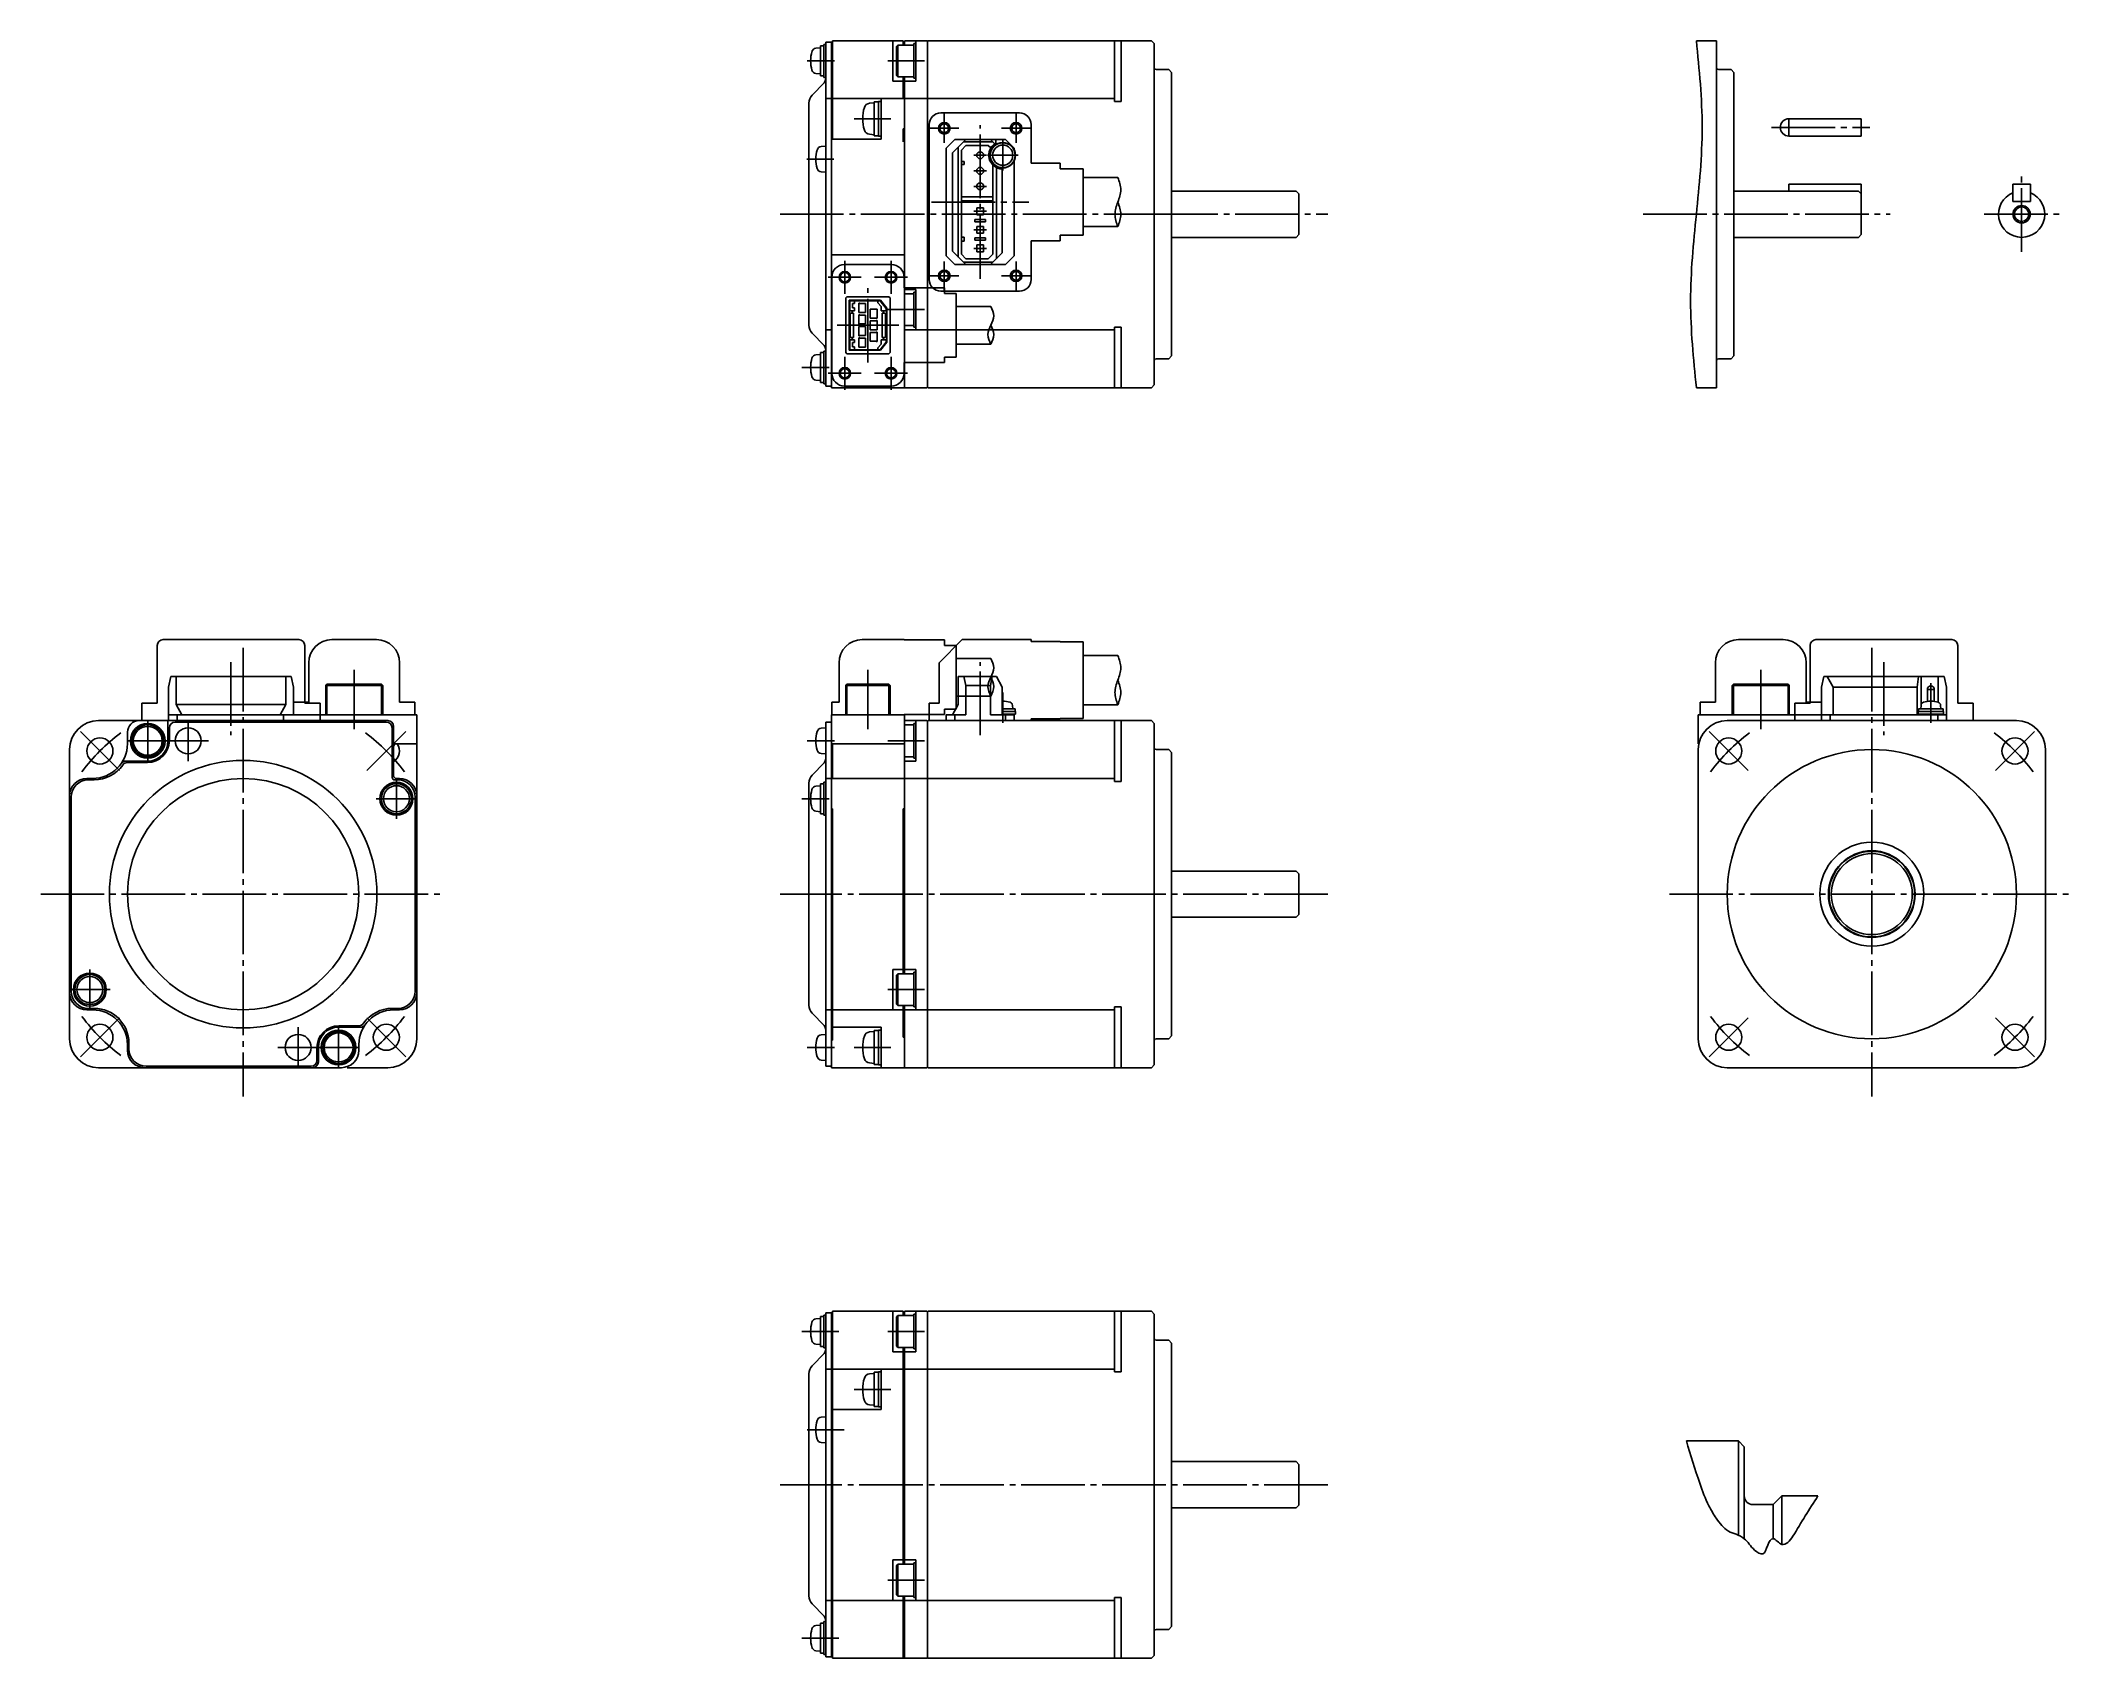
# Model space of a CAD drawing. Header units: millimetres. Extents: x -187 to 165, y -134 to 146.
import ezdxf

# ---------------------------------------------------------------- set-up
doc = ezdxf.new("R2010")
doc.units = ezdxf.units.MM
doc.linetypes.add('DASH_CENTER', pattern=[14, 11, -1, 1, -1])

msp = doc.modelspace()

# ---------------------------------------------------------------- linework, layer by layer
at = {"color": 7, "linetype": 'Continuous'}
for p, q in [((-52.2, 144.8), (-52.98, 144.73)), ((-52.2, 139.95), (-52.2, 145.15)), ((-52.2, 145.15), (-51.6, 145.15)), ((-51.6, 139.7), (-51.6, 145.4)), ((-51.6, 145.4), (-51.3, 145.4)), ((-51.3, 145.8), (-51.3, 86.3)), ((-50.3, 145.8), (-51.3, 145.8)), ((-50.3, 145.8), (-50.3, 86.05)), ((-50.1, 145.8), (-50.3, 145.8)), ((-41.7, 146.05), (-50.1, 146.05)), ((-50.1, 146.05), (-50.1, 129.05)), ((-37.9, 146.05), (-41.7, 146.05)), ((-39.7, 146.05), (-39.7, 139.05)), ((-38.83, 145.3), (-39.08, 145.05)), ((-39.08, 140.05), (-39.08, 145.05)), ((-38.83, 145.3), (-38.83, 139.8)), ((-38.83, 145.3), (-36.08, 145.3)), ((-37.9, 146.05), (-37.9, 145.8)), ((-37.9, 145.8), (-37.7, 145.8)), ((-37.9, 145.3), (-37.9, 145.8)), ((-37.6, 146.05), (-37.7, 145.95)), ((-37.7, 145.3), (-37.7, 145.95)), ((-33.8, 146.05), (-37.6, 146.05)), ((-36.08, 139.55), (-36.08, 145.55)), ((-35.7, 145.55), (-36.08, 145.55)), ((-35.7, 146.05), (-35.7, 139.05)), ((-33.7, 145.95), (-33.8, 146.05)), ((-33.6, 146.05), (-33.7, 145.95)), ((-33.7, 145.95), (-33.7, 86.15)), ((5, 146.05), (-33.6, 146.05)), ((-1.4, 135.55), (-1.4, 146.05)), ((-0.2, 146.05), (-0.2, 135.55)), ((5.5, 145.55), (5, 146.05)), ((5.5, 86.55), (5.5, 145.55)), ((99.2, 146.05), (102.7, 146.05)), ((102.7, 146.05), (102.7, 86.05)), ((5.8, 141.05), (8, 141.05)), ((8.5, 140.55), (8, 141.05)), ((103, 141.05), (105.2, 141.05)), ((105.2, 141.05), (105.7, 140.55)), ((-53.64, 136.64), (-51.58, 138.77)), ((-52.98, 140.37), (-52.2, 140.3)), ((-51.6, 139.95), (-52.2, 139.95)), ((-51.3, 139.7), (-51.6, 139.7)), ((-39.7, 139.05), (-37.9, 139.05)), ((-39.08, 140.05), (-38.83, 139.8)), ((-36.08, 139.8), (-38.83, 139.8)), ((-37.9, 136.05), (-37.9, 139.8)), ((-37.7, 86.05), (-37.7, 139.8)), ((-35.7, 139.05), (-37.7, 139.05)), ((-35.7, 139.55), (-36.08, 139.55)), ((8.5, 140.55), (8.5, 91.55)), ((105.7, 140.55), (105.7, 91.55)), ((-54.2, 96.86), (-54.2, 135.25)), ((-51.3, 136.05), (-50.3, 136.05)), ((-50.1, 136.05), (-37.7, 136.05)), ((-42.9, 135.3), (-43.75, 135.23)), ((-42.9, 135.5), (-42.9, 129.6)), ((-42.9, 135.5), (-42.2, 135.5)), ((-42.2, 135.55), (-41.7, 135.55)), ((-42.2, 135.55), (-42.2, 129.55)), ((-41.7, 136.05), (-41.7, 129.05)), ((-37.7, 136.05), (-33.7, 136.05)), ((-1.4, 136.05), (-33.7, 136.05)), ((-1.4, 135.55), (-0.2, 135.55)), ((-37.9, 128.55), (-37.9, 130.8)), ((-37.9, 130.8), (-37.7, 130.8)), ((115.2, 132.55), (115.2, 129.55)), ((127.7, 132.55), (115.2, 132.55)), ((127.7, 129.55), (127.7, 132.55)), ((-51.3, 127.8), (-52.08, 127.73)), ((-41.7, 129.05), (-50.3, 129.05)), ((-43.75, 129.88), (-42.9, 129.8)), ((-42.2, 129.6), (-42.9, 129.6)), ((-41.7, 129.55), (-42.2, 129.55)), ((-29, 128.95), (-30.5, 127.45)), ((-30.5, 108.85), (-30.5, 127.45)), ((-29.4, 126.65), (-27.1, 128.95)), ((-29.4, 109.65), (-29.4, 126.65)), ((-29, 128.95), (-20.2, 128.95)), ((-28.4, 108.65), (-28.4, 127.65)), ((-27.05, 127.95), (-27.85, 127.15)), ((-27.85, 127.15), (-27.85, 109.15)), ((-27.5, 128.55), (-22.4, 128.55)), ((-27.05, 127.95), (-23.2, 127.95)), ((-23.2, 127.95), (-22.75, 127.5)), ((-22.07, 128.22), (-22.8, 128.95)), ((-21.9, 128.33), (-21.9, 128.95)), ((-18.7, 127.45), (-20.2, 128.95)), ((-18.7, 127.17), (-18.7, 127.45)), ((115.2, 129.55), (127.7, 129.55)), ((-52.08, 123.37), (-51.3, 123.3)), ((-27.85, 125.15), (-27.35, 125.15)), ((-27.35, 124.65), (-27.85, 124.65)), ((-27.35, 125.15), (-27.35, 124.65)), ((-22.4, 109.15), (-22.4, 124.56)), ((-21.8, 108.35), (-21.8, 124.12)), ((-20.8, 109.35), (-20.8, 123.85)), ((-18.7, 108.85), (-18.7, 125.34)), ((8.5, 120.05), (30, 120.05)), ((30, 120.05), (30.5, 119.55)), ((30.5, 119.55), (30.5, 112.55)), ((105.7, 120.05), (127.2, 120.05)), ((127.7, 121.25), (115.2, 121.25)), ((115.2, 121.25), (115.2, 120.05)), ((127.2, 120.05), (127.7, 119.55)), ((127.7, 121.25), (127.7, 112.55)), ((153.93, 121.25), (156.93, 121.25)), ((153.93, 121.25), (153.93, 118.25)), ((156.93, 118.25), (156.93, 121.25)), ((-27.85, 119.05), (-22.4, 119.05)), ((-22.4, 118.35), (-27.85, 118.35)), ((-25.2, 117.15), (-25.2, 115.95)), ((-24, 117.15), (-25.2, 117.15)), ((-24, 115.95), (-24, 117.15)), ((153.93, 118.25), (156.93, 118.25)), ((-25.5, 115.15), (-25.5, 114.75)), ((-23.7, 115.15), (-25.5, 115.15)), ((-25.5, 114.75), (-23.7, 114.75)), ((-25.2, 115.95), (-24, 115.95)), ((-24, 113.95), (-25.2, 113.95)), ((-25.2, 113.95), (-25.2, 112.75)), ((-25.2, 112.75), (-24, 112.75)), ((-24, 112.75), (-24, 113.95)), ((-23.7, 114.75), (-23.7, 115.15)), ((30.5, 112.55), (30, 112.05)), ((127.2, 112.05), (127.7, 112.55)), ((-50.3, 109.05), (-37.7, 109.05)), ((-27.1, 107.35), (-29.4, 109.65)), ((-27.85, 112.1), (-27.35, 112.1)), ((-27.35, 111.4), (-27.85, 111.4)), ((-27.85, 109.15), (-27.05, 108.35)), ((-27.35, 112.1), (-27.35, 111.4)), ((-23.7, 111.95), (-25.5, 111.95)), ((-25.5, 111.95), (-25.5, 111.55)), ((-25.5, 111.55), (-23.7, 111.55)), ((-25.2, 110.75), (-25.2, 109.55)), ((-24, 110.75), (-25.2, 110.75)), ((-25.2, 109.55), (-24, 109.55)), ((-24, 109.55), (-24, 110.75)), ((-23.7, 111.55), (-23.7, 111.95)), ((-23.2, 108.35), (-22.4, 109.15)), ((-22.8, 107.35), (-20.8, 109.35)), ((30, 112.05), (8.5, 112.05)), ((127.2, 112.05), (105.7, 112.05)), ((-29, 107.35), (-30.5, 108.85)), ((-29, 107.35), (-20.2, 107.35)), ((-27.5, 107.75), (-22.4, 107.75)), ((-27.05, 108.35), (-23.2, 108.35)), ((-18.7, 108.85), (-20.2, 107.35)), ((-37.7, 103.05), (-35.7, 103.05)), ((-37.7, 102.3), (-36.08, 102.3)), ((-36.08, 96.55), (-36.08, 102.55)), ((-36.08, 102.55), (-35.7, 102.55)), ((-35.7, 103.05), (-35.7, 96.05)), ((-47.82, 101.58), (-47.62, 101.78)), ((-47.82, 101.58), (-47.82, 92.13)), ((-40.37, 101.78), (-47.62, 101.78)), ((-47.25, 101.18), (-41.8, 101.18)), ((-47.25, 92.53), (-47.25, 101.18)), ((-47.15, 101.1), (-46.3, 101.1)), ((-47.15, 99.35), (-47.15, 101.1)), ((-46.3, 99.35), (-47.15, 99.35)), ((-47.05, 98.95), (-46.47, 98.95)), ((-47.05, 98.95), (-47.05, 94.75)), ((-46.7, 99.35), (-46.7, 98.95)), ((-46.65, 100.6), (-46.65, 99.85)), ((-46.3, 100.6), (-46.65, 100.6)), ((-46.65, 99.85), (-46.3, 99.85)), ((-46.47, 98.95), (-46.47, 94.75)), ((-46.3, 101.1), (-42.3, 101.1)), ((-46.3, 101.1), (-46.3, 100.6)), ((-46.3, 99.85), (-46.3, 99.35)), ((-45.4, 100.65), (-45.58, 100.65)), ((-45.58, 100.65), (-45.58, 99.05)), ((-45.58, 99.05), (-45.4, 99.05)), ((-45.58, 98.65), (-45.58, 97.05)), ((-45.4, 98.65), (-45.58, 98.65)), ((-45.4, 100.62), (-45.4, 100.65)), ((-44.4, 100.62), (-45.4, 100.62)), ((-45.4, 99.05), (-45.4, 99.08)), ((-45.4, 99.08), (-44.4, 99.08)), ((-45.4, 98.62), (-45.4, 98.65)), ((-44.4, 98.62), (-45.4, 98.62)), ((-44.4, 99.08), (-44.4, 100.62)), ((-44.4, 97.08), (-44.4, 98.62)), ((-43.6, 99.62), (-43.6, 98.08)), ((-42.6, 99.62), (-43.6, 99.62)), ((-42.42, 99.65), (-42.6, 99.65)), ((-42.6, 99.65), (-42.6, 99.62)), ((-42.42, 98.05), (-42.42, 99.65)), ((-41.87, 101.1), (-42.3, 101.1)), ((-42.3, 100.73), (-42.3, 101.1)), ((-41.7, 100.1), (-42.3, 100.73)), ((-40.85, 99.77), (-41.87, 101.1)), ((-40.75, 99.8), (-41.8, 101.18)), ((-41.7, 99.35), (-41.7, 100.1)), ((-40.85, 99.35), (-41.7, 99.35)), ((-41.52, 98.95), (-40.95, 98.95)), ((-41.52, 94.75), (-41.52, 98.95)), ((-41.3, 98.95), (-41.3, 99.35)), ((-40.95, 94.75), (-40.95, 98.95)), ((-40.85, 99.35), (-40.85, 99.77)), ((-40.75, 93.9), (-40.75, 99.8)), ((-40.37, 101.78), (-40.17, 101.58)), ((-40.17, 92.13), (-40.17, 101.58)), ((-51.58, 93.34), (-53.64, 95.47)), ((-50.3, 96.05), (-51.3, 96.05)), ((-47.05, 97.7), (-47.25, 97.7)), ((-47.25, 96), (-47.05, 96)), ((-45.58, 97.05), (-45.4, 97.05)), ((-45.58, 96.65), (-45.58, 95.05)), ((-45.4, 96.65), (-45.58, 96.65)), ((-45.58, 95.05), (-45.4, 95.05)), ((-45.4, 97.08), (-44.4, 97.08)), ((-45.4, 97.05), (-45.4, 97.08)), ((-45.4, 96.62), (-45.4, 96.65)), ((-44.4, 96.62), (-45.4, 96.62)), ((-45.4, 95.08), (-44.4, 95.08)), ((-45.4, 95.05), (-45.4, 95.08)), ((-44.4, 95.08), (-44.4, 96.62)), ((-43.6, 98.08), (-42.6, 98.08)), ((-42.6, 97.62), (-43.6, 97.62)), ((-43.6, 97.62), (-43.6, 96.08)), ((-43.6, 96.08), (-42.6, 96.08)), ((-42.6, 95.62), (-43.6, 95.62)), ((-43.6, 95.62), (-43.6, 94.08)), ((-42.6, 98.08), (-42.6, 98.05)), ((-42.6, 98.05), (-42.42, 98.05)), ((-42.6, 97.65), (-42.6, 97.62)), ((-42.42, 97.65), (-42.6, 97.65)), ((-42.6, 96.08), (-42.6, 96.05)), ((-42.6, 96.05), (-42.42, 96.05)), ((-42.6, 95.65), (-42.6, 95.62)), ((-42.42, 95.65), (-42.6, 95.65)), ((-42.42, 96.05), (-42.42, 97.65)), ((-42.42, 94.05), (-42.42, 95.65)), ((-40.95, 97.7), (-40.75, 97.7)), ((-40.75, 96), (-40.95, 96)), ((-36.08, 96.8), (-37.7, 96.8)), ((-33.7, 96.05), (-37.7, 96.05)), ((-36.08, 96.55), (-35.7, 96.55)), ((-1.4, 96.05), (-33.7, 96.05)), ((-1.4, 96.55), (-0.2, 96.55)), ((-1.4, 86.05), (-1.4, 96.55)), ((-0.2, 86.05), (-0.2, 96.55)), ((-52.2, 91.8), (-52.98, 91.73)), ((-52.2, 92.15), (-51.6, 92.15)), ((-52.2, 86.95), (-52.2, 92.15)), ((-51.6, 92.4), (-51.3, 92.4)), ((-51.6, 86.7), (-51.6, 92.4)), ((-47.82, 92.13), (-47.62, 91.93)), ((-47.62, 91.93), (-40.37, 91.93)), ((-41.8, 92.53), (-47.25, 92.53)), ((-47.15, 94.35), (-46.3, 94.35)), ((-47.15, 92.6), (-47.15, 94.35)), ((-46.3, 92.6), (-47.15, 92.6)), ((-46.47, 94.75), (-47.05, 94.75)), ((-46.7, 94.75), (-46.7, 94.35)), ((-46.65, 93.85), (-46.65, 93.1)), ((-46.3, 93.85), (-46.65, 93.85)), ((-46.65, 93.1), (-46.3, 93.1)), ((-46.3, 94.35), (-46.3, 93.85)), ((-46.3, 93.1), (-46.3, 92.6)), ((-46.3, 92.6), (-42.3, 92.6)), ((-45.4, 94.65), (-45.58, 94.65)), ((-45.58, 94.65), (-45.58, 93.05)), ((-45.58, 93.05), (-45.4, 93.05)), ((-45.4, 94.62), (-45.4, 94.65)), ((-44.4, 94.62), (-45.4, 94.62)), ((-45.4, 93.05), (-45.4, 93.08)), ((-45.4, 93.08), (-44.4, 93.08)), ((-44.4, 93.08), (-44.4, 94.62)), ((-43.6, 94.08), (-42.6, 94.08)), ((-42.6, 94.08), (-42.6, 94.05)), ((-42.6, 94.05), (-42.42, 94.05)), ((-42.3, 92.97), (-41.7, 93.6)), ((-42.3, 92.6), (-42.3, 92.97)), ((-42.3, 92.6), (-41.87, 92.6)), ((-41.87, 92.6), (-40.85, 93.94)), ((-41.8, 92.53), (-40.75, 93.9)), ((-41.7, 94.35), (-40.85, 94.35)), ((-41.7, 93.6), (-41.7, 94.35)), ((-40.95, 94.75), (-41.52, 94.75)), ((-41.3, 94.35), (-41.3, 94.75)), ((-40.85, 93.94), (-40.85, 94.35)), ((-40.17, 92.13), (-40.37, 91.93)), ((8.5, 91.55), (8, 91.05)), ((105.7, 91.55), (105.2, 91.05)), ((8, 91.05), (5.8, 91.05)), ((105.2, 91.05), (103, 91.05)), ((-52.98, 87.37), (-52.2, 87.3)), ((-51.6, 86.95), (-52.2, 86.95)), ((-51.3, 86.7), (-51.6, 86.7)), ((-51.3, 86.3), (-50.3, 86.3)), ((-50.3, 86.05), (-37.7, 86.05)), ((-37.7, 86.15), (-37.6, 86.05)), ((-37.6, 86.05), (-33.8, 86.05)), ((-33.8, 86.05), (-33.7, 86.15)), ((-33.6, 86.05), (-33.7, 86.15)), ((5, 86.05), (-33.6, 86.05)), ((5.5, 86.55), (5, 86.05)), ((99.2, 86.05), (102.7, 86.05)), ((-164.9, 34.3), (-164.5, 36.1)), ((-143.7, 36.1), (-164.5, 36.1)), ((-163.6, 36.1), (-163.6, 31.3)), ((-144.6, 36.1), (-144.6, 31.3)), ((-143.7, 36.1), (-143.3, 34.3)), ((-28.4, 31.3), (-28.4, 36.1)), ((-28.4, 36.1), (-21.8, 36.1)), ((-27.4, 36.1), (-27.1, 34.6)), ((-22.8, 34.6), (-22.5, 36.1)), ((-21.8, 36.1), (-20.8, 34.3)), ((120.83, 34.3), (121.23, 36.1)), ((121.23, 36.1), (142.03, 36.1)), ((121.83, 36.1), (122.83, 34.3)), ((137.6, 36.1), (137.34, 34.3)), ((138.04, 36.1), (138.04, 31.18)), ((140.98, 36.1), (140.98, 31.67)), ((142.03, 36.1), (142.43, 34.3)), ((-164.9, 34.3), (-164.9, 28.5)), ((-143.3, 34.3), (-143.3, 29.5)), ((-137.52, 34.8), (-137.72, 34.6)), ((-137.72, 29.5), (-137.72, 34.6)), ((-137.72, 34.6), (-127.87, 34.6)), ((-137.52, 34.8), (-128.07, 34.8)), ((-137.52, 29.5), (-137.52, 34.8)), ((-127.87, 34.6), (-128.07, 34.8)), ((-128.07, 34.8), (-128.07, 29.5)), ((-127.87, 34.6), (-127.87, 29.5)), ((-47.82, 34.6), (-47.62, 34.8)), ((-47.82, 34.6), (-40.17, 34.6)), ((-47.82, 29.5), (-47.82, 34.6)), ((-47.62, 29.5), (-47.62, 34.8)), ((-47.62, 34.8), (-40.37, 34.8)), ((-40.37, 34.8), (-40.37, 29.5)), ((-40.37, 34.8), (-40.17, 34.6)), ((-40.17, 34.6), (-40.17, 29.5)), ((-27.1, 34.6), (-27.1, 29.5)), ((-27.1, 34.6), (-22.8, 34.6)), ((-22.8, 34.6), (-22.8, 29.5)), ((-20.8, 34.3), (-20.8, 29.5)), ((105.61, 34.8), (105.41, 34.6)), ((105.41, 34.6), (115.26, 34.6)), ((105.41, 29.5), (105.41, 34.6)), ((105.61, 29.5), (105.61, 34.8)), ((105.61, 34.8), (115.06, 34.8)), ((115.06, 34.8), (115.06, 29.5)), ((115.26, 34.6), (115.06, 34.8)), ((115.26, 34.6), (115.26, 29.5)), ((120.83, 34.3), (120.83, 28.5)), ((122.83, 34.3), (137.34, 34.3)), ((122.83, 34.3), (122.83, 29.5)), ((137.34, 34.3), (137.34, 29.5)), ((140.33, 33.9), (139.13, 33.9)), ((139.13, 33.9), (139.13, 31.81)), ((140.33, 33.9), (140.33, 31.81)), ((142.43, 34.3), (142.43, 28.5)), ((-177, 28.5), (-170, 28.5)), ((-165, 28.5), (-170, 28.5)), ((-127, 28.5), (-165, 28.5)), ((-165, 25), (-165, 28.5)), ((-145, 29.5), (-164.9, 29.5)), ((-163.75, 28.25), (-152, 28.25)), ((-144.6, 31.3), (-163.6, 31.3)), ((-163.6, 31.3), (-162.6, 29.5)), ((-163.4, 29.5), (-163.4, 28.5)), ((-152, 28.25), (-127.25, 28.25)), ((-145.6, 29.5), (-144.6, 31.3)), ((-145, 28.5), (-145, 29.5)), ((-145, 29.5), (-122, 29.5)), ((-122, 29.5), (-122, 24.5)), ((-50.3, 28.25), (-51.3, 28.25)), ((-51.3, 28.25), (-51.3, -31.25)), ((-50.3, 29.5), (-50.3, -31.5)), ((-50.3, 29.5), (-37.7, 29.5)), ((-37.7, 24.5), (-37.7, 29.5)), ((-37.6, 28.5), (-37.7, 28.4)), ((-37.7, 28.5), (-37.7, 28.4)), ((-33.8, 28.5), (-37.6, 28.5)), ((-35.7, 28.5), (-35.7, 21.5)), ((-33.7, 28.4), (-33.8, 28.5)), ((-33.7, 28.4), (-33.6, 28.5)), ((-33.7, 28.4), (-33.7, -31.4)), ((-33.6, 28.5), (5, 28.5)), ((-30.5, 28.5), (-30.5, 29.5)), ((-30.5, 29.5), (-27.1, 29.5)), ((-29.4, 29.5), (-28.4, 31.3)), ((-29, 29.5), (-29, 28.5)), ((-22.8, 29.5), (-18.7, 29.5)), ((-20.8, 30.55), (-18.55, 30.55)), ((-20.8, 30.1), (-18.5, 30.1)), ((-20.8, 29.6), (-18.5, 29.6)), ((-20.2, 29.5), (-20.2, 28.5)), ((-19.15, 29.6), (-19.15, 29.5)), ((-18.95, 30.55), (-19, 31.14)), ((-18.7, 29.5), (-18.7, 28.5)), ((-18.55, 30.1), (-18.55, 30.55)), ((-18.5, 30.1), (-18.5, 29.6)), ((-1.4, 18), (-1.4, 28.5)), ((-0.2, 18), (-0.2, 28.5)), ((5, 28.5), (5.5, 28)), ((99.53, 24.5), (99.53, 29.5)), ((99.53, 29.5), (120.83, 29.5)), ((129.53, 28.5), (104.53, 28.5)), ((142.43, 29.5), (120.83, 29.5)), ((122.33, 29.5), (122.33, 28.5)), ((154.53, 28.5), (129.53, 28.5)), ((137.53, 30.1), (139.73, 30.1)), ((137.53, 29.6), (137.53, 30.1)), ((137.53, 29.6), (139.73, 29.6)), ((137.58, 30.55), (139.73, 30.55)), ((137.58, 30.55), (137.58, 30.1)), ((138.04, 31.14), (137.98, 30.55)), ((138.18, 29.5), (138.18, 29.6)), ((139.73, 30.55), (141.88, 30.55)), ((139.73, 30.1), (141.93, 30.1)), ((139.73, 29.6), (141.93, 29.6)), ((140.93, 29.5), (140.93, 28.5)), ((141.28, 29.6), (141.28, 29.5)), ((141.48, 30.55), (141.43, 31.14)), ((141.88, 30.1), (141.88, 30.55)), ((141.93, 30.1), (141.93, 29.6)), ((-172, 24.5), (-172, 26.5)), ((-164.75, 27.25), (-164.75, 25.05)), ((-126.25, 27.25), (-126.25, 18.75)), ((-126, 27.5), (-126, 19)), ((-51.3, 27.25), (-52.08, 27.18)), ((-37.7, 27.75), (-36.08, 27.75)), ((-35.7, 28), (-36.08, 28)), ((-36.08, 22), (-36.08, 28)), ((5.5, -31), (5.5, 28)), ((-182, 23.5), (-182, 15.5)), ((-168.5, 21.5), (-172.25, 21.5)), ((-172, 21.25), (-168.55, 21.25)), ((-122, 24.5), (-125.5, 24.5)), ((-122, 15.5), (-122, 24.5)), ((-53.64, 19.09), (-51.58, 21.21)), ((-52.08, 22.82), (-51.3, 22.75)), ((-50.3, 24.5), (-37.7, 24.5)), ((-50.1, 24.5), (-50.1, 18.5)), ((-37.7, -15.25), (-37.7, 24.5)), ((-36.08, 22.25), (-37.7, 22.25)), ((-35.7, 21.5), (-37.7, 21.5)), ((-35.7, 22), (-36.08, 22)), ((5.8, 23.5), (8, 23.5)), ((8.5, 23), (8, 23.5)), ((8.5, 23), (8.5, -1.5)), ((99.64, 24.5), (99.53, 24.5)), ((99.53, 23.5), (99.53, -26.5)), ((159.53, -26.5), (159.53, 23.5)), ((-178, 18.5), (-179, 18.5)), ((-178.75, 18.25), (-177.75, 18.25)), ((-125.75, 18.25), (-125.25, 18.25)), ((-125.5, 18.5), (-125, 18.5)), ((-54.2, -20.7), (-54.2, 17.7)), ((-52.2, 17.6), (-51.6, 17.6)), ((-52.2, 12.4), (-52.2, 17.6)), ((-51.6, 17.85), (-51.3, 17.85)), ((-51.6, 12.15), (-51.6, 17.85)), ((-51.3, 18.5), (-50.3, 18.5)), ((-50.3, 18.5), (-37.7, 18.5)), ((-37.7, 18.5), (-33.7, 18.5)), ((-33.7, 18.5), (-1.4, 18.5)), ((-1.4, 18), (-0.2, 18)), ((-182, 15.5), (-182, -18.5)), ((-181.75, 15.25), (-181.75, -1.5)), ((-122.25, 15.25), (-122.25, -1.5)), ((-122, -18.5), (-122, 15.5)), ((-52.2, 17.25), (-52.98, 17.18)), ((-52.98, 12.82), (-52.2, 12.75)), ((-51.6, 12.4), (-52.2, 12.4)), ((-51.3, 12.15), (-51.6, 12.15)), ((-50.3, 13.25), (-50.1, 13.25)), ((-50.1, 13.25), (-50.1, -26.75)), ((-37.9, -15.25), (-37.9, 13.25)), ((-37.9, 13.25), (-37.7, 13.25)), ((8.5, 2.5), (30, 2.5)), ((30, 2.5), (30.5, 2)), ((30.5, 2), (30.5, -5)), ((-181.75, -18.25), (-181.75, -1.5)), ((-122.25, -18.25), (-122.25, -1.5)), ((8.5, -26), (8.5, -1.5)), ((30, -5.5), (8.5, -5.5)), ((30.5, -5), (30, -5.5)), ((-37.9, -14.5), (-39.7, -14.5)), ((-39.7, -14.5), (-39.7, -21.5)), ((-38.83, -15.25), (-39.08, -15.5)), ((-39.08, -20.5), (-39.08, -15.5)), ((-38.83, -15.25), (-36.08, -15.25)), ((-38.83, -15.25), (-38.83, -20.75)), ((-37.7, -14.5), (-35.7, -14.5)), ((-36.08, -15), (-35.7, -15)), ((-36.08, -21), (-36.08, -15)), ((-35.7, -14.5), (-35.7, -21.5)), ((-182, -18.5), (-182, -26.5)), ((-122, -18.5), (-122, -26.5)), ((-39.08, -20.5), (-38.83, -20.75)), ((-36.08, -20.75), (-38.83, -20.75)), ((-37.9, -26.25), (-37.9, -20.75)), ((-37.7, -31.5), (-37.7, -20.75)), ((-36.08, -21), (-35.7, -21)), ((-1.4, -21), (-0.2, -21)), ((-1.4, -31.5), (-1.4, -21)), ((-0.2, -21), (-0.2, -31.5)), ((-178, -21.5), (-179, -21.5)), ((-178.75, -21.25), (-177.75, -21.25)), ((-135.5, -24.5), (-131.74, -24.5)), ((-131.99, -24.25), (-135.45, -24.25)), ((-125.25, -21.25), (-126.25, -21.25)), ((-126, -21.5), (-125, -21.5)), ((-51.58, -24.21), (-53.64, -22.09)), ((-50.3, -21.5), (-51.3, -21.5)), ((-37.9, -21.5), (-50.1, -21.5)), ((-50.1, -24.5), (-41.7, -24.5)), ((-41.7, -24.5), (-41.7, -31.5)), ((-33.7, -21.5), (-37.7, -21.5)), ((-33.7, -21.5), (-1.4, -21.5)), ((-172, -27.5), (-172, -28.5)), ((-171.75, -28.25), (-171.75, -27.25)), ((-139.25, -30.25), (-139.25, -28.05)), ((-139, -28), (-139, -30.5)), ((-132, -27.5), (-132, -28.5)), ((-51.3, -25.75), (-52.08, -25.82)), ((-50.3, -26.75), (-50.1, -26.75)), ((-42.9, -25.25), (-43.75, -25.32)), ((-42.9, -25.05), (-42.2, -25.05)), ((-42.9, -25.05), (-42.9, -30.95)), ((-42.2, -25), (-42.2, -31)), ((-42.2, -25), (-41.7, -25)), ((-37.9, -26.25), (-37.7, -26.25)), ((8, -26.5), (5.8, -26.5)), ((8.5, -26), (8, -26.5)), ((-169, -31.5), (-177, -31.5)), ((-169, -31.5), (-135, -31.5)), ((-168.75, -31.25), (-152, -31.25)), ((-140.25, -31.25), (-152, -31.25)), ((-127, -31.5), (-134, -31.5)), ((-52.08, -30.18), (-51.3, -30.25)), ((-51.3, -31.25), (-50.3, -31.25)), ((-50.3, -31.5), (-41.7, -31.5)), ((-43.75, -30.68), (-42.9, -30.75)), ((-42.2, -30.95), (-42.9, -30.95)), ((-41.7, -31), (-42.2, -31)), ((-41.7, -31.5), (-37.7, -31.5)), ((-37.7, -31.4), (-37.6, -31.5)), ((-37.6, -31.5), (-33.8, -31.5)), ((-33.8, -31.5), (-33.7, -31.4)), ((-33.7, -31.4), (-33.6, -31.5)), ((-33.6, -31.5), (5, -31.5)), ((5, -31.5), (5.5, -31)), ((104.53, -31.5), (129.53, -31.5)), ((129.53, -31.5), (154.53, -31.5)), ((-41.7, -73.61), (-50.1, -73.61)), ((-50.1, -73.61), (-50.1, -133.61)), ((-37.9, -73.61), (-41.7, -73.61)), ((-39.7, -73.61), (-39.7, -80.61)), ((-37.9, -73.61), (-37.9, -73.86)), ((-37.6, -73.61), (-37.7, -73.71)), ((-37.7, -74.36), (-37.7, -73.71)), ((-33.8, -73.61), (-37.6, -73.61)), ((-35.7, -73.61), (-35.7, -80.61)), ((-33.7, -73.71), (-33.8, -73.61)), ((-33.7, -73.71), (-33.6, -73.61)), ((-33.7, -73.71), (-33.7, -133.51)), ((-33.6, -73.61), (5, -73.61)), ((-1.4, -84.11), (-1.4, -73.61)), ((-0.2, -84.11), (-0.2, -73.61)), ((5, -73.61), (5.5, -74.11)), ((-52.2, -74.86), (-52.98, -74.93)), ((-52.2, -79.71), (-52.2, -74.51)), ((-52.2, -74.51), (-51.6, -74.51)), ((-51.6, -79.96), (-51.6, -74.26)), ((-51.6, -74.26), (-51.3, -74.26)), ((-51.3, -73.86), (-51.3, -133.36)), ((-50.3, -73.86), (-51.3, -73.86)), ((-50.3, -73.86), (-50.3, -133.36)), ((-50.1, -73.86), (-50.3, -73.86)), ((-38.83, -74.36), (-39.08, -74.61)), ((-39.08, -79.61), (-39.08, -74.61)), ((-38.83, -74.36), (-38.83, -79.86)), ((-38.83, -74.36), (-36.08, -74.36)), ((-37.9, -73.86), (-37.7, -73.86)), ((-37.9, -74.36), (-37.9, -73.86)), ((-36.08, -80.11), (-36.08, -74.11)), ((-35.7, -74.11), (-36.08, -74.11)), ((5.5, -133.11), (5.5, -74.11)), ((-52.98, -79.29), (-52.2, -79.36)), ((-51.6, -79.71), (-52.2, -79.71)), ((-51.3, -79.96), (-51.6, -79.96)), ((-39.7, -80.61), (-37.9, -80.61)), ((-39.08, -79.61), (-38.83, -79.86)), ((-36.08, -79.86), (-38.83, -79.86)), ((-37.9, -117.36), (-37.9, -79.86)), ((-37.7, -117.36), (-37.7, -79.86)), ((-35.7, -80.61), (-37.7, -80.61)), ((-35.7, -80.11), (-36.08, -80.11)), ((5.8, -78.61), (8, -78.61)), ((8.5, -79.11), (8, -78.61)), ((8.5, -79.11), (8.5, -128.11)), ((-53.64, -83.03), (-51.58, -80.9)), ((-51.3, -83.61), (-50.3, -83.61)), ((-50.1, -83.61), (-37.9, -83.61)), ((-42.9, -84.36), (-43.75, -84.44)), ((-42.9, -84.16), (-42.2, -84.16)), ((-42.9, -84.16), (-42.9, -90.06)), ((-42.2, -84.11), (-42.2, -90.11)), ((-42.2, -84.11), (-41.7, -84.11)), ((-41.7, -83.61), (-41.7, -90.61)), ((-37.7, -83.61), (-33.7, -83.61)), ((-33.7, -83.61), (-1.4, -83.61)), ((-1.4, -84.11), (-0.2, -84.11)), ((-54.2, -122.81), (-54.2, -84.42)), ((-41.7, -90.61), (-50.1, -90.61)), ((-43.75, -89.79), (-42.9, -89.86)), ((-42.2, -90.06), (-42.9, -90.06)), ((-41.7, -90.11), (-42.2, -90.11)), ((-51.3, -91.86), (-52.08, -91.93)), ((-52.08, -96.29), (-51.3, -96.36)), ((97.47, -96.03), (106.47, -96.03)), ((106.47, -96.03), (106.47, -112.34)), ((106.47, -96.03), (107.47, -97.03)), ((107.47, -97.03), (107.47, -112.93)), ((8.5, -99.61), (30, -99.61)), ((30, -99.61), (30.5, -100.11)), ((30.5, -100.11), (30.5, -107.11)), ((30, -107.61), (8.5, -107.61)), ((30.5, -107.11), (30, -107.61)), ((108.97, -107.03), (112.47, -107.03)), ((112.47, -107.03), (113.97, -105.53)), ((112.47, -107.03), (112.47, -112.93)), ((113.97, -105.53), (120.22, -105.53)), ((113.97, -105.53), (113.97, -113.91)), ((-39.7, -116.61), (-39.7, -123.61)), ((-37.9, -116.61), (-39.7, -116.61)), ((-38.83, -117.36), (-39.08, -117.61)), ((-39.08, -122.61), (-39.08, -117.61)), ((-38.83, -117.36), (-38.83, -122.86)), ((-38.83, -117.36), (-36.08, -117.36)), ((-37.7, -116.61), (-35.7, -116.61)), ((-36.08, -123.11), (-36.08, -117.11)), ((-36.08, -117.11), (-35.7, -117.11)), ((-35.7, -116.61), (-35.7, -123.61)), ((-39.08, -122.61), (-38.83, -122.86)), ((-36.08, -122.86), (-38.83, -122.86)), ((-37.9, -133.61), (-37.9, -122.86)), ((-37.7, -133.51), (-37.7, -122.86)), ((-51.58, -126.33), (-53.64, -124.2)), ((-50.3, -123.61), (-51.3, -123.61)), ((-37.9, -123.61), (-50.1, -123.61)), ((-33.7, -123.61), (-37.7, -123.61)), ((-36.08, -123.11), (-35.7, -123.11)), ((-33.7, -123.61), (-1.4, -123.61)), ((-1.4, -123.11), (-0.2, -123.11)), ((-1.4, -133.61), (-1.4, -123.11)), ((-0.2, -123.11), (-0.2, -133.61)), ((-52.2, -127.86), (-52.98, -127.93)), ((-52.2, -127.51), (-51.6, -127.51)), ((-52.2, -132.71), (-52.2, -127.51)), ((-51.6, -127.26), (-51.3, -127.26)), ((-51.6, -132.96), (-51.6, -127.26)), ((8, -128.61), (5.8, -128.61)), ((8.5, -128.11), (8, -128.61)), ((-52.98, -132.29), (-52.2, -132.36)), ((-51.6, -132.71), (-52.2, -132.71)), ((-51.3, -132.96), (-51.6, -132.96)), ((-51.3, -133.36), (-50.3, -133.36)), ((-50.3, -133.36), (-50.1, -133.36)), ((-37.7, -133.51), (-37.6, -133.61)), ((-37.7, -133.51), (-37.7, -133.61)), ((-33.8, -133.61), (-33.7, -133.51)), ((-33.7, -133.51), (-33.6, -133.61)), ((5, -133.61), (5.5, -133.11)), ((-50.1, -133.61), (-37.9, -133.61)), ((-37.7, -133.61), (-37.9, -133.61)), ((-37.6, -133.61), (-33.8, -133.61)), ((-33.6, -133.61), (5, -133.61))]:
    msp.add_line(p, q, dxfattribs=at)
at = {"color": 1, "linetype": 'DASH_CENTER'}
for p, q in [((-54.5, 142.55), (-49.8, 142.55)), ((-40.58, 142.55), (-34.2, 142.55)), ((-46.4, 132.55), (-40.02, 132.55)), ((-33.3, 130.9), (-28.3, 130.9)), ((-30.8, 133.4), (-30.8, 128.4)), ((-24.6, 104.85), (-24.6, 131.45)), ((-20.9, 130.9), (-15.9, 130.9)), ((-18.4, 133.4), (-18.4, 128.4)), ((112.2, 131.05), (129.2, 131.05)), ((-20.7, 128.9), (-20.7, 123.6)), ((-54.57, 125.55), (-49.87, 125.55)), ((-25.7, 126.25), (-23.5, 126.25)), ((-25.7, 123.55), (-23.5, 123.55)), ((-18.05, 126.25), (-23.35, 126.25)), ((-25.7, 120.85), (-23.5, 120.85)), ((155.43, 109.55), (155.43, 122.55)), ((-59.2, 116.05), (5.5, 116.05)), ((-33, 118.15), (-16.2, 118.15)), ((-25.7, 116.55), (-23.5, 116.55)), ((5.5, 116.05), (35.5, 116.05)), ((90, 116.05), (132.7, 116.05)), ((148.93, 116.05), (161.93, 116.05)), ((-25.7, 113.35), (-23.5, 113.35)), ((-25.7, 110.15), (-23.5, 110.15)), ((-48, 102.3), (-48, 108)), ((-40, 102.3), (-40, 108)), ((-30.8, 107.9), (-30.8, 102.9)), ((-18.4, 107.9), (-18.4, 102.9)), ((-45.15, 105.15), (-50.85, 105.15)), ((-44, 90.43), (-44, 103.28)), ((-37.15, 105.15), (-42.85, 105.15)), ((-28.3, 105.4), (-33.3, 105.4)), ((-15.9, 105.4), (-20.9, 105.4)), ((-40.58, 99.55), (-34.2, 99.55)), ((-49.32, 96.85), (-38.67, 96.85)), ((-48, 85.7), (-48, 91.4)), ((-40, 85.7), (-40, 91.4)), ((-55.4, 89.55), (-50.7, 89.55)), ((-50.85, 88.55), (-45.15, 88.55)), ((-42.85, 88.55), (-37.15, 88.55)), ((-152, 41.1), (-152, -36.5)), ((129.53, 41.1), (129.53, -36.5)), ((-154.1, 38.6), (-154.1, 26)), ((-132.8, 27), (-132.8, 37.3)), ((-44, 27), (-44, 37.3)), ((-24.6, 26), (-24.6, 38.6)), ((110.33, 37.3), (110.33, 27)), ((131.63, 38.6), (131.63, 26)), ((-20.7, 28.1), (-20.7, 33.35)), ((139.73, 28.1), (139.73, 35)), ((-168.5, 28.6), (-168.5, 21.4)), ((-161.5, 21.5), (-161.5, 28.5)), ((-180.11, 26.61), (-173.39, 19.89)), ((-164.9, 25), (-172.1, 25)), ((-165, 25), (-158, 25)), ((-123.89, 26.61), (-130.61, 19.89)), ((-54.5, 25), (-49.8, 25)), ((-40.58, 25), (-34.2, 25)), ((108.14, 19.89), (101.43, 26.61)), ((157.64, 26.61), (150.92, 19.89)), ((-125.5, 11.5), (-125.5, 18.5)), ((-129, 15), (-122, 15)), ((-55.4, 15), (-50.7, 15)), ((-187, -1.5), (-117, -1.5)), ((35.5, -1.5), (-59.2, -1.5)), ((94.53, -1.5), (164.53, -1.5)), ((-178.5, -21.5), (-178.5, -14.5)), ((-182, -18), (-175, -18)), ((-40.58, -18), (-34.2, -18)), ((-173.39, -22.89), (-180.11, -29.61)), ((-142.5, -31.5), (-142.5, -24.5)), ((-135.5, -24.4), (-135.5, -31.6)), ((-130.61, -22.89), (-123.89, -29.61)), ((108.14, -22.89), (101.43, -29.61)), ((157.64, -29.61), (150.92, -22.89)), ((-146, -28), (-139, -28)), ((-131.9, -28), (-139.1, -28)), ((-54.5, -28), (-49.8, -28)), ((-46.4, -28), (-40.02, -28)), ((-55.4, -77.11), (-49.02, -77.11)), ((-40.58, -77.11), (-34.2, -77.11)), ((-46.4, -87.11), (-40.02, -87.11)), ((-54.5, -94.11), (-48.12, -94.11)), ((35.5, -103.61), (-59.2, -103.61)), ((-40.58, -120.11), (-34.2, -120.11)), ((-55.4, -130.11), (-49.02, -130.11))]:
    msp.add_line(p, q, dxfattribs=at)
at = {"color": 4, "linetype": 'Continuous'}
for p, q in [((-33.4, 131.55), (-33.4, 104.75)), ((-17.8, 133.55), (-31.4, 133.55)), ((-15.8, 124.85), (-15.8, 131.55)), ((-15.8, 124.85), (-10.8, 124.85)), ((-10.8, 124.85), (-10.8, 123.9)), ((-10.8, 123.9), (-6.8, 123.9)), ((-6.8, 123.9), (-6.8, 112.4)), ((-6.8, 122.4), (-0.8, 122.4)), ((-6.8, 113.9), (-0.8, 113.9)), ((-10.8, 111.45), (-15.8, 111.45)), ((-15.8, 104.75), (-15.8, 111.45)), ((-10.8, 112.4), (-10.8, 111.45)), ((-6.8, 112.4), (-10.8, 112.4)), ((-39.95, 107.35), (-48.05, 107.35)), ((-50.25, 105.15), (-50.25, 88.55)), ((-37.75, 103.3), (-37.75, 105.15)), ((-30.75, 103.3), (-37.75, 103.3)), ((-31.4, 102.75), (-17.8, 102.75)), ((-30.75, 102.35), (-30.75, 103.3)), ((-28.75, 102.35), (-30.75, 102.35)), ((-28.75, 91.35), (-28.75, 102.35)), ((-28.75, 100.1), (-22.75, 100.1)), ((-28.75, 93.6), (-22.75, 93.6)), ((-37.75, 90.4), (-30.75, 90.4)), ((-37.75, 88.55), (-37.75, 90.4)), ((-30.75, 91.35), (-28.75, 91.35)), ((-30.75, 90.4), (-30.75, 91.35)), ((-48.05, 86.35), (-39.95, 86.35)), ((-165.85, 42.5), (-142.35, 42.5)), ((-136.65, 42.5), (-128.95, 42.5)), ((-37.75, 42.5), (-45, 42.5)), ((-37.75, 42.5), (-37.75, 42.45)), ((-37.75, 42.45), (-30.75, 42.45)), ((-31.7, 38.5), (-27.7, 42.5)), ((-30.75, 42.45), (-30.75, 41.5)), ((-27.7, 42.5), (-15.8, 42.5)), ((-15.8, 42.5), (-15.8, 42.2)), ((-15.8, 42.2), (-10.8, 42.2)), ((-10.8, 42.2), (-10.8, 42.14)), ((106.48, 42.5), (114.18, 42.5)), ((119.88, 42.5), (143.38, 42.5)), ((-166.85, 31.5), (-166.85, 41.5)), ((-141.35, 41.5), (-141.35, 31.5)), ((-30.75, 41.5), (-28.75, 41.5)), ((-28.75, 41.5), (-28.75, 30.5)), ((-28.75, 39.25), (-22.75, 39.25)), ((-10.8, 42.14), (-6.8, 42.14)), ((-6.8, 42.14), (-6.8, 28.86)), ((-6.8, 39.75), (-0.8, 39.75)), ((118.88, 31.5), (118.88, 41.5)), ((144.38, 41.5), (144.38, 31.5)), ((-140.65, 31.7), (-140.65, 38.5)), ((-124.95, 38.5), (-124.95, 31.7)), ((-49, 38.5), (-49, 31.7)), ((-31.7, 31.5), (-31.7, 38.5)), ((102.48, 31.7), (102.48, 38.5)), ((118.18, 38.5), (118.18, 31.7)), ((-143.3, 31.7), (-140.65, 31.7)), ((-143.3, 29.5), (-143.3, 31.7)), ((-124.95, 31.7), (-122.3, 31.7)), ((-122.3, 31.7), (-122.3, 29.5)), ((-50.25, 31.7), (-50.25, 29.5)), ((-49, 31.7), (-50.25, 31.7)), ((-28.75, 32.75), (-22.75, 32.75)), ((99.83, 29.5), (99.83, 31.7)), ((99.83, 31.7), (102.48, 31.7)), ((118.18, 31.7), (120.83, 31.7)), ((120.83, 31.7), (120.83, 29.5)), ((-169.5, 28.5), (-169.5, 31.5)), ((-169.5, 31.5), (-166.85, 31.5)), ((-138.7, 28.5), (-169.5, 28.5)), ((-122.3, 29.5), (-143.3, 29.5)), ((-141.35, 31.5), (-138.7, 31.5)), ((-138.7, 31.5), (-138.7, 28.5)), ((-50.25, 29.5), (-37.75, 29.5)), ((-37.75, 29.55), (-37.75, 29.5)), ((-30.75, 29.55), (-37.75, 29.55)), ((-33.4, 31.5), (-31.7, 31.5)), ((-33.4, 28.5), (-33.4, 31.5)), ((-33.4, 28.5), (-15.8, 28.5)), ((-30.75, 30.5), (-30.75, 29.55)), ((-30.75, 30.5), (-28.75, 30.5)), ((-15.8, 28.8), (-10.8, 28.8)), ((-15.8, 28.5), (-15.8, 28.8)), ((-10.8, 28.86), (-10.8, 28.8)), ((-6.8, 28.86), (-10.8, 28.86)), ((-6.8, 31.25), (-0.8, 31.25)), ((120.83, 29.5), (99.83, 29.5)), ((116.23, 31.5), (118.88, 31.5)), ((116.23, 28.5), (116.23, 31.5)), ((147.03, 28.5), (116.23, 28.5)), ((144.38, 31.5), (147.03, 31.5)), ((147.03, 31.5), (147.03, 28.5))]:
    msp.add_line(p, q, dxfattribs=at)
at = {"color": 2, "linetype": 'Continuous'}
for centre, radius in [((-30.8, 130.9), 1), ((-18.4, 130.9), 1), ((155.43, 116.05), 1.5), ((-48, 105.15), 1), ((-40, 105.15), 1), ((-30.8, 105.4), 1), ((-18.4, 105.4), 1), ((-48, 88.55), 1), ((-40, 88.55), 1)]:
    msp.add_circle(centre, radius, dxfattribs=at)
at = {"color": 7, "linetype": 'Continuous'}
for centre, radius in [((-30.8, 130.9), 0.75), ((-18.4, 130.9), 0.75), ((-24.6, 126.25), 0.6), ((-20.7, 126.25), 2.2), ((-20.7, 126.25), 2.15), ((-20.7, 126.25), 1.75), ((-24.6, 123.55), 0.6), ((-24.6, 120.85), 0.6), ((155.43, 116.05), 1.25), ((-48, 105.15), 0.8), ((-40, 105.15), 0.8), ((-30.8, 105.4), 0.75), ((-18.4, 105.4), 0.75), ((-48, 88.55), 0.8), ((-40, 88.55), 0.8), ((-176.75, 23.25), 2.25), ((-168.5, 25), 3), ((-168.5, 25), 2.75), ((-168.5, 25), 2.5), ((-161.5, 25), 2.25), ((104.79, 23.25), 2.25), ((154.28, 23.25), 2.25), ((-152, -1.5), 23.13), ((-152, -1.5), 23.13), ((129.53, -1.5), 25), ((-152, -1.5), 20), ((-152, -1.5), 20), ((-125.5, 15), 2.85), ((-125.5, 15), 2.6), ((-125.5, 15), 2.25), ((129.53, -1.5), 9), ((129.53, -1.5), 7.5), ((129.53, -1.5), 7.4), ((129.53, -1.5), 7), ((-178.5, -18), 2.85), ((-178.5, -18), 2.6), ((-178.5, -18), 2.25), ((-176.75, -26.25), 2.25), ((-127.25, -26.25), 2.25), ((104.79, -26.25), 2.25), ((154.28, -26.25), 2.25), ((-142.5, -28), 2.25), ((-135.5, -28), 3), ((-135.5, -28), 2.75), ((-135.5, -28), 2.5)]:
    msp.add_circle(centre, radius, dxfattribs=at)
for centre, radius, start, end in [((-47.9, 142.55), 6, 164.5573, 180), ((-52.91, 143.94), 0.8, 95, 164.5573), ((-47.9, 142.55), 6, 180, 195.4427), ((-52.91, 141.17), 0.8, 195.4427, 265), ((5.8, 141.35), 0.3, 180, 270), ((103, 141.35), 0.3, 180, 270), ((-52.3, 139.46), 1, 315.971, 0), ((-52.2, 135.25), 2, 135.971, 180), ((-37.9, 132.55), 7, 163.743, 180), ((-43.66, 134.23), 1, 95, 163.743), ((-37.9, 132.55), 7, 180, 196.257), ((-43.66, 130.87), 1, 196.257, 265), ((115.2, 131.05), 1.5, 90, 180), ((115.2, 131.05), 1.5, 180, 270), ((-47, 125.55), 6, 164.5573, 180), ((-52.01, 126.94), 0.8, 95, 164.5573), ((-20.7, 126.25), 2.4, 120, 267.612), ((-47, 125.55), 6, 180, 195.4427), ((-52.01, 124.17), 0.8, 195.4427, 265), ((155.43, 116.05), 4, 112.0243, 270), ((155.43, 116.05), 4, 270, 67.9757), ((-52.2, 96.86), 2, 180, 224.029), ((-52.91, 90.94), 0.8, 95, 164.5573), ((-52.3, 92.64), 1, 0, 44.029), ((-47.9, 89.55), 6, 164.5573, 180), ((-47.9, 89.55), 6, 180, 195.4427), ((-52.91, 88.17), 0.8, 195.4427, 265), ((5.8, 90.75), 0.3, 90, 180), ((103, 90.75), 0.3, 90, 180), ((-20.7, 27.35), 4.5, 90, 91.2733), ((-20.7, 27.35), 4.5, 73.6123, 90), ((-19.6, 31.09), 0.6, 5, 73.6123), ((138.63, 31.09), 0.6, 106.3877, 175), ((139.73, 27.35), 4.5, 90, 106.3877), ((139.73, 33.9), 0.6, 0.0018, 179.9982), ((139.73, 27.35), 4.5, 73.6123, 90), ((140.83, 31.09), 0.6, 5, 73.6123), ((-177, 23.5), 5, 90, 180), ((-170, 26.5), 2, 90, 180), ((-163.75, 27.25), 1, 90, 180), ((-127.25, 27.25), 1, 0, 90), ((-127, 27.5), 1, 0, 90), ((104.53, 23.5), 5, 90, 180), ((154.53, 23.5), 5, 0, 90), ((-168.55, 25.05), 3.8, 270, 360), ((-168.5, 25), 3.5, 270, 0), ((-47, 25), 6, 164.5573, 180), ((-47, 25), 6, 180, 195.4427), ((-52.01, 26.38), 0.8, 95, 164.5573), ((-178, 24.5), 6, 270, 0), ((-172.25, 20.5), 1, 90, 145.1501), ((-172, 20.25), 1, 90, 145.1501), ((-127.25, 23.25), 2.25, 303.7877, 33.7877), ((-125.5, 24), 0.5, 90, 180), ((-52.01, 23.62), 0.8, 195.4427, 265), ((-52.3, 21.91), 1, 315.971, 0), ((5.8, 23.8), 0.3, 180, 270), ((-179, 15.5), 3, 90, 180), ((-178.75, 15.25), 3, 90, 180), ((-177.75, 24.25), 6, 270, 325.1501), ((-125.75, 18.75), 0.5, 180, 270), ((-125.5, 19), 0.5, 180, 270), ((-125.25, 15.25), 3, 0, 90), ((-125, 15.5), 3, 0, 90), ((-52.2, 17.7), 2, 135.971, 180), ((-47.9, 15), 6, 164.5573, 180), ((-47.9, 15), 6, 180, 195.4427), ((-52.91, 16.38), 0.8, 95, 164.5573), ((-52.91, 13.62), 0.8, 195.4427, 265), ((-179, -18.5), 3, 180, 270), ((-178.75, -18.25), 3, 180, 270), ((-125.25, -18.25), 3, 270, 0), ((-125, -18.5), 3, 270, 0), ((-52.2, -20.7), 2, 180, 224.029), ((-178, -27.5), 6, 0, 90), ((-177.75, -27.25), 6, 0, 90), ((-135.45, -28.05), 3.8, 90, 180), ((-135.5, -28), 3.5, 90, 180), ((-126, -27.5), 6, 90, 180), ((-131.99, -23.25), 1, 270, 325.1501), ((-131.74, -23.5), 1, 270, 325.1501), ((-126.25, -27.25), 6, 90, 145.1501), ((-52.3, -24.91), 1, 360, 44.029), ((-177, -26.5), 5, 180, 270), ((-127, -26.5), 5, 270, 0), ((-47, -28), 6, 164.5573, 180), ((-47, -28), 6, 180, 195.4427), ((-52.01, -26.62), 0.8, 95, 164.5573), ((-37.9, -28), 7, 163.743, 180), ((-37.9, -28), 7, 180, 196.257), ((-43.66, -26.32), 1, 95, 163.743), ((5.8, -26.8), 0.3, 90, 180), ((104.53, -26.5), 5, 180, 270), ((154.53, -26.5), 5, 270, 0), ((-169, -28.5), 3, 180, 270), ((-168.75, -28.25), 3, 180, 270), ((-140.25, -30.25), 1, 270, 0), ((-140, -30.5), 1, 270, 0), ((-135, -28.5), 3, 270, 0), ((-52.01, -29.38), 0.8, 195.4427, 265), ((-43.66, -29.68), 1, 196.257, 265), ((-47.9, -77.11), 6, 164.5573, 180), ((-47.9, -77.11), 6, 180, 195.4427), ((-52.91, -75.73), 0.8, 95, 164.5573), ((-52.91, -78.5), 0.8, 195.4427, 265), ((-52.3, -80.2), 1, 315.971, 0), ((5.8, -78.31), 0.3, 180, 270), ((-52.2, -84.42), 2, 135.971, 180), ((-37.9, -87.11), 7, 163.743, 180), ((-37.9, -87.11), 7, 180, 196.257), ((-43.66, -85.43), 1, 95, 163.743), ((-43.66, -88.79), 1, 196.257, 265), ((-47, -94.11), 6, 164.5573, 180), ((-47, -94.11), 6, 180, 195.4427), ((-52.01, -92.73), 0.8, 95, 164.5573), ((-52.01, -95.5), 0.8, 195.4427, 265), ((108.97, -105.53), 1.5, 180, 270), ((-52.2, -122.81), 2, 180, 224.029), ((-52.3, -127.02), 1, 0, 44.029), ((-47.9, -130.11), 6, 164.5573, 180), ((-52.91, -128.73), 0.8, 95, 164.5573), ((5.8, -128.91), 0.3, 90, 180), ((-47.9, -130.11), 6, 180, 195.4427), ((-52.91, -131.5), 0.8, 195.4427, 265)]:
    msp.add_arc(centre, radius, start, end, dxfattribs=at)
at = {"color": 4, "linetype": 'Continuous'}
for centre, radius, start, end in [((-31.4, 131.55), 2, 90, 180), ((-17.8, 131.55), 2, 0, 90), ((-48.05, 105.15), 2.2, 90, 180), ((-39.95, 105.15), 2.2, 0, 90), ((-31.4, 104.75), 2, 180, 270), ((-17.8, 104.75), 2, 270, 0), ((-48.05, 88.55), 2.2, 180, 270), ((-39.95, 88.55), 2.2, 270, 0), ((-165.85, 41.5), 1, 90, 180), ((-142.35, 41.5), 1, 0, 90), ((-136.65, 38.5), 4, 90, 180), ((-128.95, 38.5), 4, 0, 90), ((-45, 38.5), 4, 90, 180), ((106.48, 38.5), 4, 90, 180), ((114.18, 38.5), 4, 0, 90), ((119.88, 41.5), 1, 90, 180), ((143.38, 41.5), 1, 0, 90)]:
    msp.add_arc(centre, radius, start, end, dxfattribs=at)
at = {"color": 1, "linetype": 'DASH_CENTER'}
for centre, start, end in [((-152, -1.5), 127.2182, 142.7818), ((-152, -1.5), 37.2182, 52.7818), ((129.53, -1.5), 127.2182, 142.7818), ((129.53, -1.5), 37.2182, 52.7818), ((-152, -1.5), 217.2182, 232.7818), ((-152, -1.5), 307.2182, 322.7818), ((129.53, -1.5), 217.2182, 232.7818), ((129.53, -1.5), 307.2182, 322.7818)]:
    msp.add_arc(centre, 35, start, end, dxfattribs=at)
at = {"color": 2, "linetype": 'Continuous'}
msp.add_open_spline([(99.2, 86.05), (98.7, 91.05), (97.7, 101.05), (99.2, 116.05), (100.7, 131.05), (99.7, 141.05), (99.2, 146.05)], degree=3, dxfattribs=at)
at = {"color": 4, "linetype": 'Continuous'}
for points in [[(-0.8, 113.9), (-1.05, 114.61), (-1.55, 116.03), (-0.8, 118.15), (-0.05, 120.28), (-0.55, 121.69), (-0.8, 122.4)], [(-0.8, 113.9), (-0.55, 114.61), (-0.05, 116.03), (-0.55, 117.44), (-0.8, 118.15)], [(-22.75, 93.6), (-23, 94.14), (-23.5, 95.23), (-22.75, 96.85), (-22, 98.48), (-22.5, 99.56), (-22.75, 100.1)], [(-22.75, 93.6), (-22.5, 94.14), (-22, 95.23), (-22.5, 96.31), (-22.75, 96.85)], [(-22.75, 32.75), (-23, 33.29), (-23.5, 34.38), (-22.75, 36), (-22, 37.63), (-22.5, 38.71), (-22.75, 39.25)], [(-0.8, 31.25), (-1.05, 31.96), (-1.55, 33.38), (-0.8, 35.5), (-0.05, 37.63), (-0.55, 39.04), (-0.8, 39.75)], [(-22.75, 32.75), (-22.5, 33.29), (-22, 34.38), (-22.5, 35.46), (-22.75, 36)], [(-0.8, 31.25), (-0.55, 31.96), (-0.05, 33.38), (-0.55, 34.79), (-0.8, 35.5)]]:
    msp.add_open_spline(points, degree=3, dxfattribs=at)
at = {"color": 2, "linetype": 'Continuous'}
msp.add_open_spline([(97.47, -96.03), (98.22, -98.48), (99.38, -102.26), (101.02, -106.78), (102.44, -109.16), (103.55, -110.66), (104.68, -111.71), (106.13, -112.15), (107.91, -113.02), (108.72, -114.66), (111, -116.1), (111.38, -114.13), (112.26, -112.58), (113.24, -113.41), (113.95, -114.13), (115.19, -113.58), (116.38, -111.75), (118, -108.98), (119.48, -106.68), (120.22, -105.53)], degree=3, knots=[0, 0, 0, 0, 7.67953, 11.86347, 14.382776, 15.965868, 17.457733, 18.891806, 20.482033, 23.144979, 24.741464, 26.483574, 27.923781, 28.763938, 29.715933, 30.787259, 32.197801, 36.301848, 40.394948, 40.394948, 40.394948, 40.394948], dxfattribs=at)

doc.saveas('drawing.dxf')
